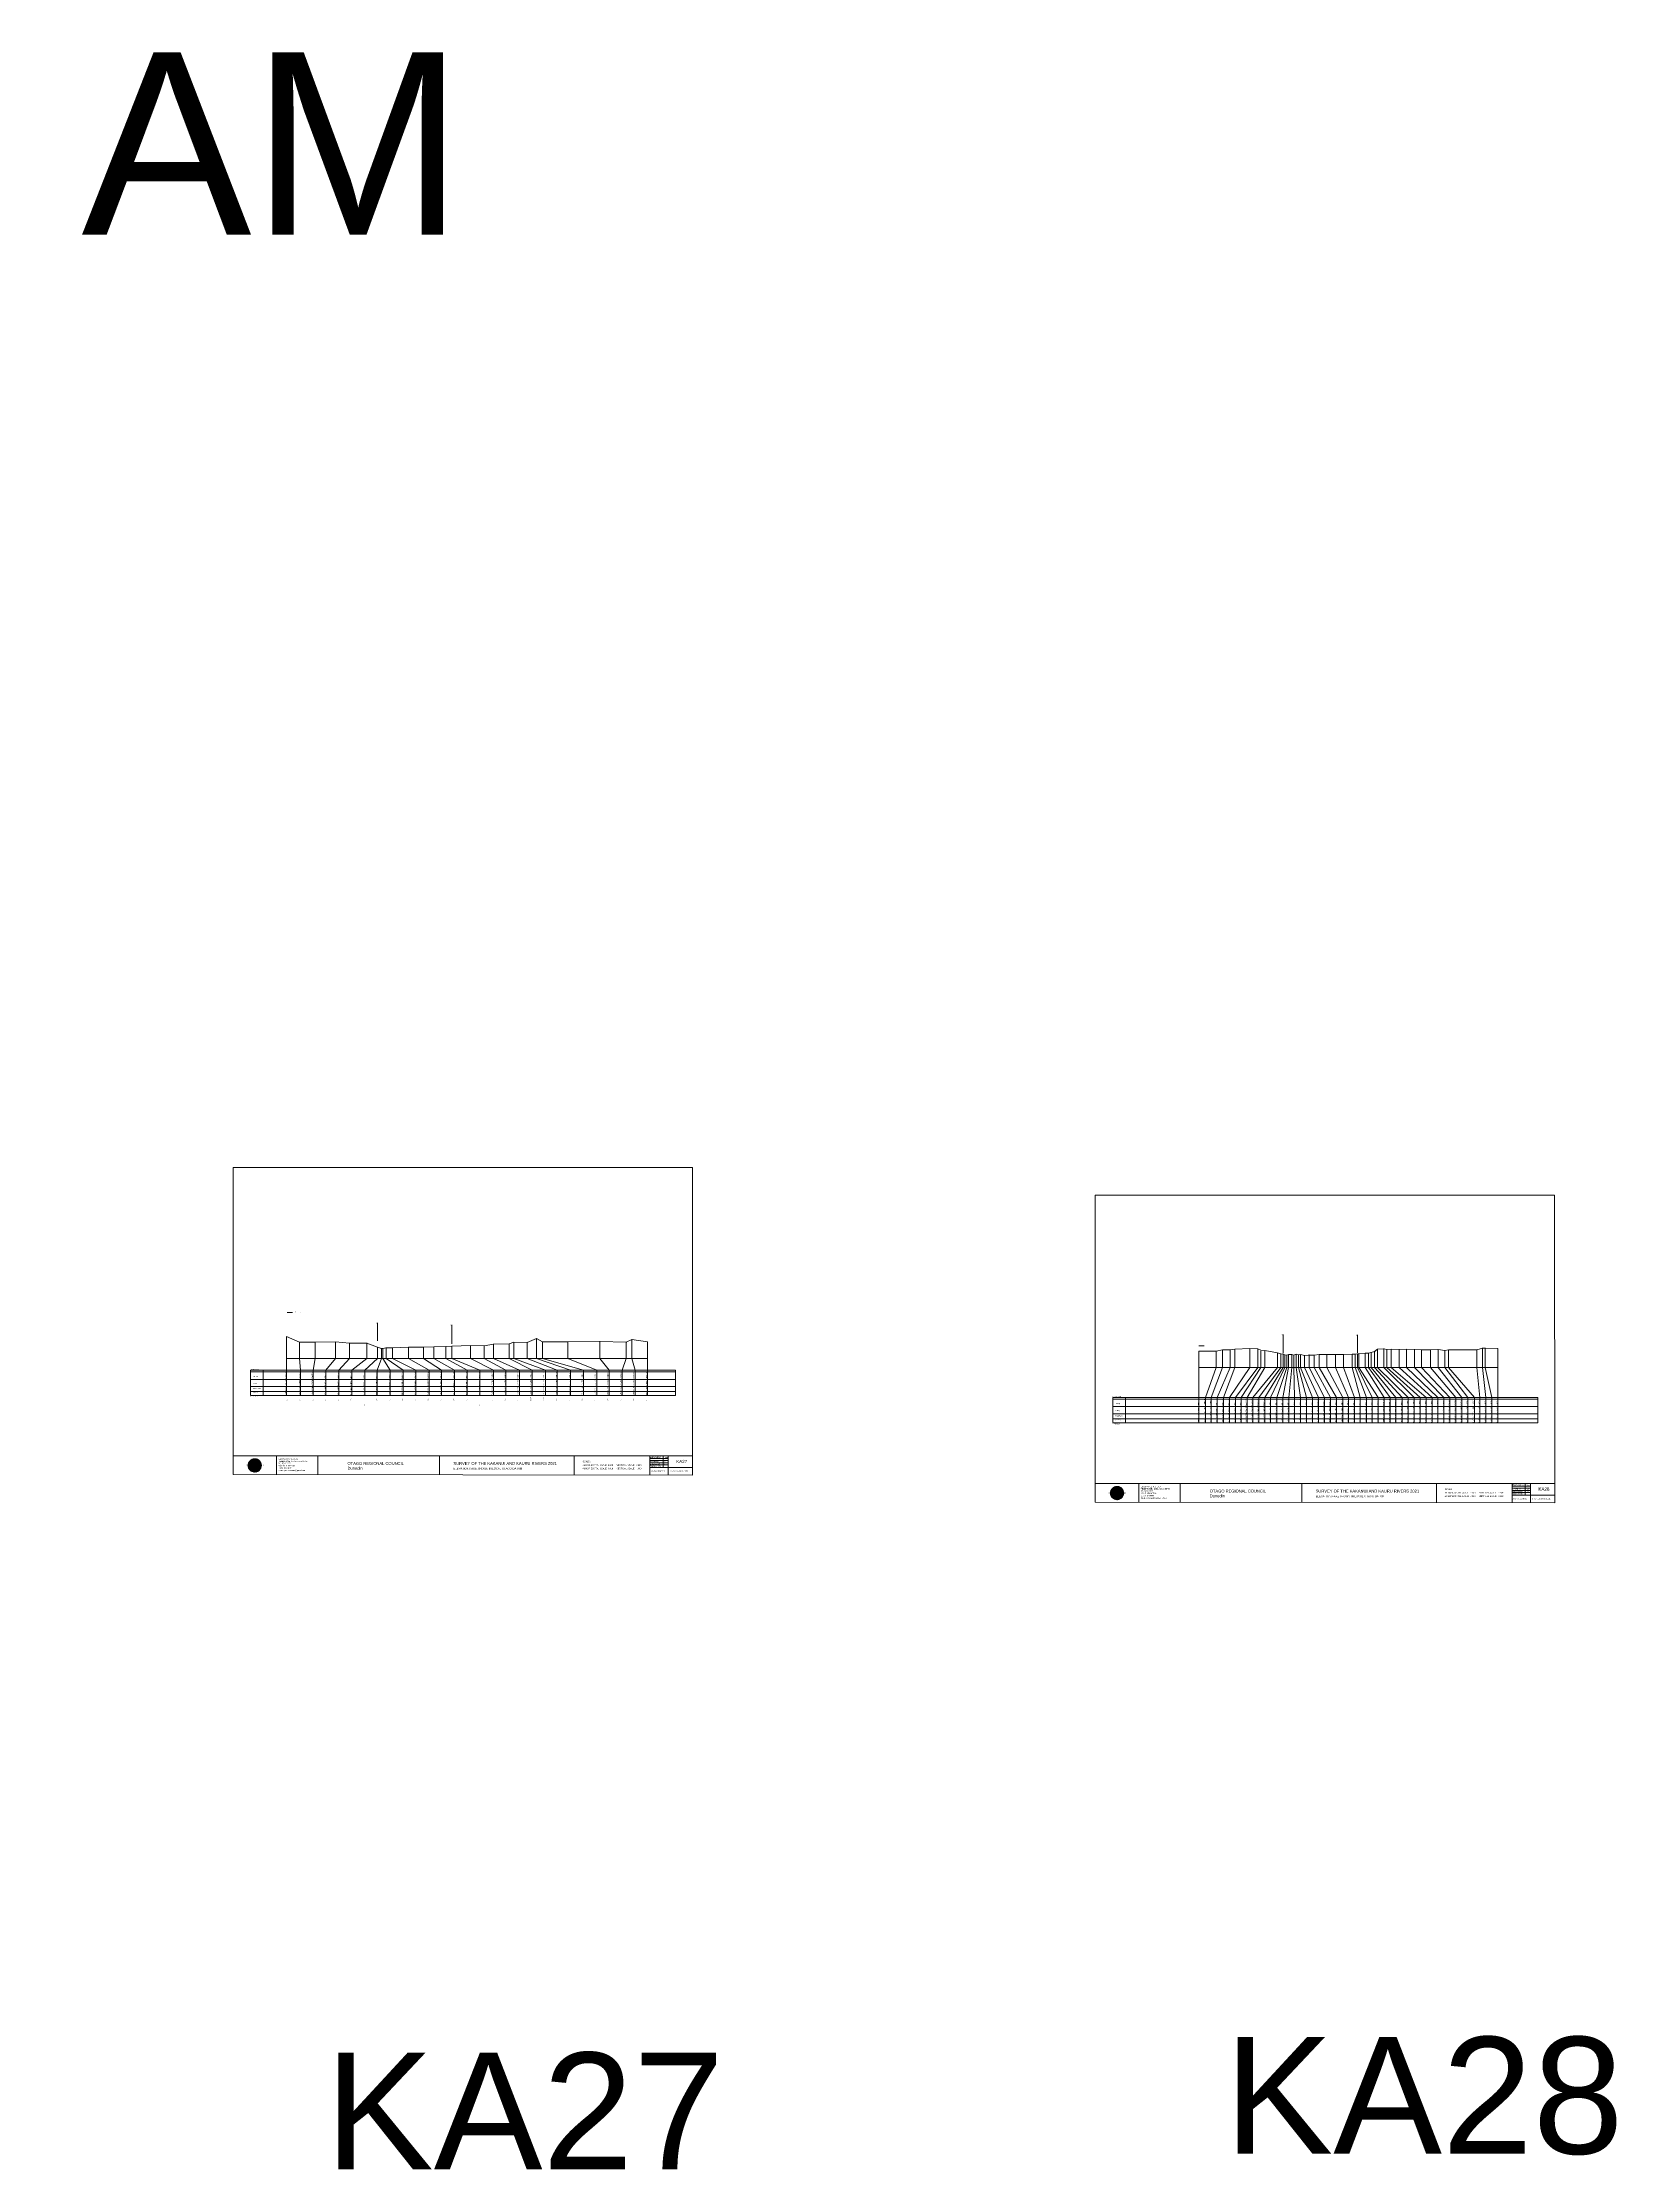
# Model space of a CAD drawing. Header units: millimetres. Extents: x -4102225 to 11595281, y -18031110 to 2286893.
# Drawn here: x -130061 to 732173, y -312956 to 852398 of the extents above; entities that cross this region are included whole.
import ezdxf

# ---------------------------------------------------------------- set-up
doc = ezdxf.new("R2010")
doc.units = ezdxf.units.MM
doc.header["$PDMODE"] = 35
doc.header["$PDSIZE"] = 20
doc.layers.get('0').update_dxf_attribs({"lineweight": 0})
doc.layers.add('geo', color=7, linetype='Continuous', lineweight=0)
doc.styles.get("Standard").update_dxf_attribs({"font": 'arial.ttf'})

# ---------------------------------------------------------------- blocks, each defined once
blk = doc.blocks.new('Geomatics_Circle_SPT')
at = {"layer": 'geo', "color": 2, "linetype": 'Continuous', "lineweight": 0}
for p, q in [((0, 25.2), (-25.2, 0)), ((-24.7, 4.9), (-4.9, 24.7)), ((-24.7, -4.9), (4.9, 24.7)), ((4.9, -24.7), (-24.7, 4.9)), ((-24.7, 0), (0, -24.7)), ((-9.7, 23.3), (-23.3, 9.6)), ((9.7, 23.3), (-23.3, -9.7)), ((-23.3, 9.7), (9.7, -23.3)), ((-21, 14), (-14, 21)), ((-21, -14), (14, 21)), ((14, -21), (-21, 14)), ((0, 0), (-17.8, 17.8)), ((0, 0), (-17.8, -17.8)), ((-14, 21), (21, -14)), ((21, 14), (-14, -21)), ((23.3, -9.7), (-9.7, 23.3)), ((-9.7, -23.3), (23.3, 9.7)), ((-4.9, 24.7), (24.7, -4.9)), ((24.7, 4.9), (-4.9, -24.7)), ((25.2, 0), (0, 25.2)), ((0, 0), (17.8, 17.8)), ((0, 0), (17.8, -17.8)), ((0, -24.8), (25.2, 0)), ((4.9, 24.7), (24.7, 4.9)), ((23.3, 9.7), (9.7, 23.3)), ((14, 21), (21, 14)), ((17.8, 18.1), (17.8, 18.1)), ((-4.9, -24.7), (-24.7, -4.9)), ((-23.3, -9.7), (-9.7, -23.3)), ((-14, -21), (-21, -14)), ((-17.8, -17.8), (-17.8, -17.8)), ((24.7, -4.9), (4.9, -24.7)), ((4.9, -24.7), (4.9, -24.7)), ((9.7, -23.3), (23.3, -9.7)), ((21, -14), (14, -21)), ((18.1, -17.8), (18.1, -17.8))]:
    blk.add_line(p, q, dxfattribs=at)
at = {"layer": 'geo', "color": 1, "linetype": 'Continuous', "lineweight": 0}
for p, q in [((-25.2, 0), (9.7, 23.3)), ((-25.2, 0), (-9.6, 23.3)), ((-25.2, 0), (23.3, 9.7)), ((-25.2, 0), (-23.3, 9.7)), ((-23.3, -9.7), (-25.2, 0)), ((-9.6, -23.3), (-25.2, 0)), ((9.7, -23.3), (-25.2, 0)), ((-4.9, 24.8), (-24.7, -4.9)), ((4.9, 24.7), (-24.7, 4.9)), ((14, 21), (-24.7, -4.9)), ((-14, 21), (-24.7, 4.9)), ((21, 14), (-24.7, 4.9)), ((-21, 14), (-24.7, -4.9)), ((0, 0), (-24.7, 4.9)), ((-24.7, 4.9), (-21, -14)), ((-24.7, 4.9), (-4.9, -24.7)), ((-24.7, 4.9), (14, -21)), ((-24.7, 4.9), (-24.7, 4.9)), ((0, 0), (-24.7, -4.9)), ((-23.3, 9.7), (0, 25.2)), ((-23.3, -9.6), (0, 25.2)), ((-23.3, -9.6), (17.8, 17.8)), ((-23.3, 9.7), (-17.8, 17.9)), ((-23.3, -9.6), (-17.8, 17.9)), ((-23.3, 9.7), (17.8, 17.8)), ((-17.8, -17.8), (-23.3, 9.7)), ((0, -25.2), (-23.3, 9.7)), ((-23.3, 9.7), (17.8, -17.8)), ((-23.3, 9.7), (25.2, 0)), ((-23.3, 9.4), (-23.3, 9.4)), ((-23.3, -9.7), (25.2, 0)), ((4.9, 24.8), (-21, -14)), ((-4.9, 24.7), (-21, 14)), ((14, 21), (-21, 14)), ((-14, 21), (-21, -14)), ((0, 0), (-21, 14)), ((-21, 14), (-14, -21)), ((-21, 14), (4.9, -24.7)), ((-21, 14), (-21, 14)), ((24.7, 4.9), (-21, 14)), ((0, 0), (-21, -14)), ((-17.9, 17.6), (-17.9, 17.6)), ((-17.8, 17.8), (9.7, 23.3)), ((-17.8, 17.8), (-9.6, 23.3)), ((-17.8, -17.8), (9.7, 23.3)), ((-17.8, -17.8), (-9.7, 23.3)), ((-9.7, -23.3), (-17.8, 17.8)), ((-17.8, 17.8), (9.7, -23.3)), ((-17.8, 17.8), (23.3, -9.6)), ((-17.8, 17.8), (23.3, 9.7)), ((-17.8, -17.8), (23.3, 9.7)), ((4.9, 24.7), (-14, 21)), ((-4.9, 24.7), (-14, -20.9)), ((0, 0), (-14, 21)), ((-14, 21), (-4.9, -24.7)), ((-14, 21), (-14, 21)), ((24.7, -4.9), (-14, 21)), ((21, 14), (-14, 21)), ((-14, -21), (24.7, 4.9)), ((0, 0), (-14, -21)), ((-9.8, 23.1), (-9.8, 23.1)), ((-9.7, 23.3), (0, 25.2)), ((-9.7, 23.3), (0, -25.2)), ((-9.7, -23.3), (0, 25.2)), ((-9.6, 23.3), (17.8, -17.8)), ((-9.6, 23.3), (25.2, 0)), ((-9.6, 23.3), (17.8, 17.8)), ((-9.6, -23.3), (17.8, 17.9)), ((25.2, 0), (-9.6, -23.3)), ((0, 0), (-4.9, 24.7)), ((-4.9, 24.7), (-4.9, 24.7)), ((21, -14), (-4.9, 24.7)), ((24.8, 4.9), (-4.9, 24.7)), ((14, 21), (-4.9, 24.7)), ((-4.9, -24.7), (21, 14)), ((0, 0), (-4.9, -24.7)), ((-0.2, 25.1), (-0.2, 25.1)), ((0, 25.2), (9.7, -23.3)), ((0, 25.2), (23.3, -9.7)), ((0, 25.2), (23.3, 9.7)), ((0, 25.2), (9.7, 23.3)), ((0, 0), (4.9, 24.7)), ((0, -25.2), (9.7, 23.3)), ((0, 0), (14, 21)), ((0, 0), (21, 14)), ((23.3, 9.7), (0, -25.2)), ((0, 0), (24.8, 4.9)), ((0, 0), (4.9, -24.7)), ((0, 0), (14, -21)), ((0, 0), (21, -14)), ((0, 0), (24.8, -4.9)), ((21, 14), (4.9, 24.8)), ((14, -21), (4.9, 24.7)), ((24.7, -4.9), (4.9, 24.7)), ((4.9, 24.7), (4.9, 24.7)), ((4.9, -24.7), (14, 21)), ((4.9, -24.7), (24.7, 4.9)), ((9.4, 23.3), (9.4, 23.3)), ((9.7, 23.3), (17.8, -17.8)), ((9.7, 23.3), (25.2, 0)), ((9.7, 23.3), (17.8, 17.9)), ((17.8, 17.8), (9.7, -23.3)), ((25.2, 0), (9.7, -23.3)), ((21, -14), (14, 21)), ((24.7, 4.9), (14, 21)), ((14, 21), (14, 21)), ((14, -21), (21, 14)), ((17.6, 17.9), (17.6, 17.9)), ((17.8, 17.8), (23.3, -9.7)), ((17.8, 17.8), (23.3, 9.7)), ((23.3, 9.7), (17.8, -17.8)), ((24.7, -4.9), (21, 14)), ((21, 14), (21, 14)), ((21, -14), (24.7, 4.9)), ((23.1, 9.8), (23.1, 9.8)), ((23.3, 9.7), (25.2, 0)), ((25.2, 0), (23.3, -9.6)), ((24.7, 4.9), (24.7, 4.9)), ((25.1, 0.2), (25.1, 0.2)), ((-25.2, 0), (23.3, -9.7)), ((-25.1, -0.2), (-25.1, -0.2)), ((-24.7, -4.9), (-24.7, -4.9)), ((-24.7, -4.9), (-14, -21)), ((-24.7, -4.9), (4.9, -24.7)), ((-24.7, -4.9), (21, -14)), ((-17.8, -17.8), (-23.3, -9.7)), ((0, -25.2), (-23.3, -9.6)), ((17.8, -17.8), (-23.3, -9.6)), ((-23.1, -9.8), (-23.1, -9.8)), ((-21, -14), (24.7, -4.9)), ((-21, -14), (-21, -14)), ((-21, -14), (-4.9, -24.7)), ((-21, -14), (14, -21)), ((23.3, -9.7), (-17.8, -17.8)), ((-9.6, -23.3), (-17.8, -17.8)), ((9.7, -23.3), (-17.8, -17.8)), ((-17.6, -17.9), (-17.6, -17.9)), ((-14, -21), (21, -14)), ((-14, -21), (-14, -21)), ((-14, -21), (4.9, -24.7)), ((17.8, -17.8), (-9.7, -23.3)), ((0, -25.2), (-9.7, -23.3)), ((-9.4, -23.3), (-9.4, -23.3)), ((-4.9, -24.7), (24.7, -4.9)), ((-4.9, -24.7), (14, -21)), ((-4.9, -24.7), (-4.9, -24.7)), ((23.3, -9.6), (0, -25.2)), ((9.7, -23.3), (0, -25.2)), ((0.2, -25.1), (0.2, -25.1)), ((4.9, -24.7), (21, -14)), ((4.9, -24.7), (4.9, -24.7)), ((17.8, -17.8), (9.7, -23.3)), ((9.8, -23.1), (9.8, -23.1)), ((14, -21), (24.7, -4.9)), ((14, -21), (14, -21)), ((23.3, -9.6), (17.8, -17.8)), ((17.9, -17.6), (17.9, -17.6)), ((21, -14), (21, -14)), ((23.3, -9.4), (23.3, -9.4)), ((24.7, -4.9), (24.7, -4.9))]:
    blk.add_line(p, q, dxfattribs=at)
at = {"layer": 'geo', "color": 114, "linetype": 'Continuous', "lineweight": 0}
for p, q in [((17.9, 17.8), (-25.2, 0)), ((-24.7, 4.9), (14, 21)), ((-24.7, -4.9), (21, 14)), ((-14, -21), (-24.7, 4.9)), ((9.7, 23.3), (-23.3, 9.7)), ((0, 0), (-23.3, 9.7)), ((-23.3, 9.7), (-9.7, -23.3)), ((0, 0), (-23.3, -9.7)), ((-4.9, -24.7), (-21, 14)), ((-20.9, 14), (4.9, 24.7)), ((24.8, 4.9), (-20.9, -14)), ((0, 25.2), (-17.8, 17.8)), ((-17.8, 17.8), (0, -25.2)), ((-14, 21), (-4.9, 24.7)), ((4.9, -24.7), (-14, 21)), ((0, 0), (-9.7, 23.3)), ((0, 0), (-9.7, -23.3)), ((-4.9, 24.7), (14, -21)), ((17.8, -17.8), (0, 25.2)), ((0, 0), (9.7, 23.3)), ((0, 0), (23.3, 9.7)), ((0, 0), (9.7, -23.3)), ((0, 0), (23.3, -9.7)), ((4.9, 24.7), (21, -14)), ((23.3, -9.7), (9.7, 23.3)), ((14, 21), (24.7, -4.9)), ((25.2, 0), (17.8, 17.8)), ((21, 14), (24.7, 4.9)), ((-25.2, 0), (-17.8, -17.8)), ((-21, -14), (-24.7, -4.9)), ((-17.8, -17.8), (25.2, 0)), ((24.8, -4.9), (-14, -21)), ((-9.6, -23.3), (23.3, -9.7)), ((21, -14), (-4.9, -24.8)), ((0, -25.2), (17.9, -17.8)), ((14, -21), (4.9, -24.8))]:
    blk.add_line(p, q, dxfattribs=at)
at = {"layer": 'geo', "color": 250, "linetype": 'Continuous', "lineweight": 0}
for p, q in [((0, 0), (-25.2, 0)), ((24.7, 4.9), (-24.7, 4.9)), ((-24.7, 4.9), (-24.7, -4.9)), ((-23.3, 9.7), (23.3, 9.7)), ((-23.3, 9.7), (-23.3, 9.7)), ((-23.3, -9.7), (-23.3, 9.7)), ((21, 14), (-21, 14)), ((-21, 14), (-21, -14)), ((-17.8, 17.8), (17.8, 17.8)), ((-17.8, -17.8), (-17.8, 17.8)), ((-14, 21), (-14, 21)), ((14, 21), (-14, 21)), ((-14, 20.9), (-14, -21)), ((-9.7, 23.3), (9.7, 23.3)), ((-9.7, -23.3), (-9.7, 23.3)), ((-4.9, 24.7), (4.9, 24.7)), ((-4.9, 24.7), (-4.9, -24.7)), ((0, 0), (0, 25.2)), ((0, 0), (0, -25.2)), ((0, 0), (25.2, 0)), ((4.9, 24.7), (4.9, -24.7)), ((9.7, -23.3), (9.7, 23.3)), ((14, 21), (14, -21)), ((17.8, -17.8), (17.8, 17.8)), ((21, 14), (21, 14)), ((21, -14), (21, 14)), ((23.3, 9.7), (23.3, -9.7)), ((24.7, 4.9), (24.7, 4.9)), ((24.7, -4.9), (24.7, 4.9)), ((-24.7, -4.9), (24.7, -4.9)), ((23.3, -9.7), (-23.3, -9.7)), ((-21, -14), (21, -14)), ((17.8, -17.8), (-17.8, -17.8)), ((-14, -21), (14, -21)), ((9.7, -23.3), (-9.7, -23.3)), ((-4.9, -24.7), (4.9, -24.7))]:
    blk.add_line(p, q, dxfattribs=at)
blk = doc.blocks.new('GeomaticsNZ TITLE BLOCK')
at = {"color": 7, "linetype": 'Continuous', "lineweight": 0}
for p, q in [((0, 95), (0, 1579)), ((0, 1579), (2363, 1579)), ((2363, 1579), (2364, 95)), ((2364, 95), (0, 95)), ((0, 95), (0, 0)), ((0, 0), (2364, -4)), ((16, 95), (2364, 95)), ((224, 95), (224, 0)), ((2364, 95), (383, 95)), ((436, 95), (436, -1)), ((1063, 95), (1063, -2)), ((1755, 95), (1755, -3)), ((2144, 95), (2144, -3)), ((2144, 82), (2239, 82)), ((2144, 71), (2239, 71)), ((2144, 60), (2239, 60)), ((2144, 49), (2239, 49)), ((2144, 35), (2364, 35)), ((2212, 95), (2212, 36)), ((2239, 95), (2239, -3)), ((2364, -4), (2364, 95))]:
    blk.add_line(p, q, dxfattribs=at)
at = {"color": 7, "linetype": 'Continuous', "lineweight": 0, "xscale": 1.36, "yscale": 1.36, "zscale": 1.36}
blk.add_blockref('Geomatics_Circle_SPT', (112, 46), dxfattribs=at)
at = {"color": 7, "linetype": 'Continuous', "lineweight": 0}
for s, p in [('PK&RR', (2213, 85)), ('ST', (2220, 64)), ('PK', (2220, 51))]:
    blk.add_text(s, height=5, dxfattribs=at).set_placement(p)
at = {"color": 7, "linetype": 'Continuous', "lineweight": 0, "attachment_point": 1}
for s, width, heights, insert, char_height in [('{\\C256;Geomatics N.Z. LTD                   }', 125.08, [15.8], (69, 50), 7), ('{\\C256;GEOMATICS N.Z. LTD                   \\PTELEPHONE:  M 021 023 6 00 55;\\PPO BOX 2177\\PSOUTH DUNEDIN\\PDUNEDIN 9044\\PEmail: geomaticsnz@gmail.com}', 3535.73, [94.7], (234, 83), 7), ('{\\C256;OTAGO REGIONAL COUNCIL\\PDunedin}', 3535.73, [0], (589, 64), 15), ('{\\C256;SURVEY OF THE KAKANUI AND KAURU RIVERS 2021}', 3535.73, [0], (1134, 64), 15), ('{\\C256;ELEVATIONS ARE SHOWN IN LOCAL OTAGO DATUM}', 3535.73, [0], (1134, 35), 10), ('{\\C256;Surveyed by:}', 3535.73, [0], (2145, 92), 7), ('{\\C256;Checked by:}', 3535.73, [0], (2145, 59), 7), ('{\\C256;Approved by:}', 3535.73, [0], (2145, 46), 7), ('{\\C256;JOB No 0032021}', 3535.73, [0], (2145, 21), 7), ('{\\C256;Drawn by:}', 3535.73, [0], (2146, 70), 7), ('{\\C256;Drawn:16-JUNE-2021}', 3535.73, [0], (2245, 21), 7)]:
    blk.add_mtext_dynamic_manual_height_columns(s, width=width, gutter_width=159, heights=heights, dxfattribs=dict(at, insert=insert, char_height=char_height))
blk = doc.blocks.new('A$Cb97534b7')
at = {"color": 5, "linetype": 'Continuous', "lineweight": 0}
blk.add_text('Monday, 16 August 2021 10:16:13 AM', height=100000, dxfattribs=at).set_placement((0, 29400))

msp = doc.modelspace()

# ---------------------------------------------------------------- linework, layer by layer
at = {"color": 1, "lineweight": 0}
for p, q in [((3977, 156500), (6884, 156500)), ((503394, 138393), (506300, 138393))]:
    msp.add_line(p, q, dxfattribs=at)
for p, q in [((3654, 143489), (3654, 111176)), ((10728, 140249), (10728, 131451)), ((19333, 140379), (19333, 131451)), ((30438, 140458), (30438, 131451)), ((38166, 139848), (38166, 131451)), ((128100, 140295), (128100, 131451)), ((135455, 140175), (135455, 131451)), ((140629, 142345), (140629, 131451)), ((143791, 140575), (143791, 131451)), ((157672, 140434), (157672, 131451)), ((175213, 140774), (175213, 131451)), ((189746, 140244), (189746, 131451)), ((192848, 141803), (192848, 131451)), ((201287, 140443), (201287, 111176)), ((201287, 140443), (201287, 128268)), ((3654, 131451), (201287, 131451)), ((10728, 131451), (11274, 125000)), ((19333, 131451), (18134, 125000)), ((30438, 131451), (25109, 125000)), ((38166, 131451), (32179, 125000)), ((47685, 131451), (39324, 125000)), ((53490, 131451), (46521, 125000)), ((47685, 139748), (47685, 131451)), ((55557, 131451), (53301, 125000)), ((53490, 137617), (53490, 131451)), ((55557, 136777), (55557, 131451)), ((56399, 136797), (56399, 131451)), ((56399, 131451), (60323, 125000)), ((58242, 137307), (58242, 131451)), ((58242, 131451), (67447, 125000)), ((61709, 137217), (61709, 131451)), ((61709, 131451), (74377, 125000)), ((70404, 137607), (70404, 131451)), ((70404, 131451), (81661, 125000)), ((78680, 137647), (78680, 131451)), ((78680, 131451), (88536, 125000)), ((84323, 137777), (84323, 131451)), ((84323, 131451), (95657, 125000)), ((90833, 137896), (90833, 131451)), ((90833, 131451), (102609, 125000)), ((94116, 138076), (94116, 131451)), ((94116, 131451), (109576, 125000)), ((104367, 138446), (104367, 131451)), ((104367, 131451), (116895, 125000)), ((111943, 138226), (111943, 131451)), ((111943, 131451), (123719, 125000)), ((116902, 139266), (116902, 131451)), ((116902, 131451), (131149, 125000)), ((125611, 139365), (125611, 131451)), ((125611, 131451), (138185, 125000)), ((128100, 131451), (145413, 125000)), ((135455, 131451), (151920, 125000)), ((140629, 131451), (159245, 125000)), ((143791, 131451), (166237, 125000)), ((157672, 131451), (173652, 125000)), ((175213, 131451), (180276, 125000)), ((189746, 131451), (187475, 125000)), ((192848, 131451), (194603, 125000)), ((503394, 135440), (503394, 126394)), ((512868, 135340), (512868, 126394)), ((516432, 136090), (516432, 126394)), ((520574, 136090), (520574, 126394)), ((523138, 136489), (523138, 126394)), ((531392, 136779), (531392, 126394)), ((535738, 136669), (535738, 126394)), ((537403, 135440), (537403, 126394)), ((539586, 135440), (539586, 126394)), ((546444, 134498), (546444, 126394)), ((548253, 133988), (548253, 126394)), ((549627, 133768), (549627, 126394)), ((550475, 133358), (550475, 126394)), ((551557, 133278), (551557, 126394)), ((552486, 133518), (552486, 126394)), ((554335, 133538), (554335, 126394)), ((555398, 133228), (555398, 126394)), ((556762, 133688), (556762, 126394)), ((558019, 133368), (558019, 126394)), ((559134, 133498), (559134, 126394)), ((561311, 133028), (561311, 126394)), ((563754, 133288), (563754, 126394)), ((566552, 133137), (566552, 126394)), ((569306, 133487), (569306, 126394)), ((573580, 133567), (573580, 126394)), ((578167, 133517), (578167, 126394)), ((582728, 133517), (582728, 126394)), ((587336, 133686), (587336, 126394)), ((588957, 133816), (588957, 126394)), ((590260, 133906), (590260, 126394)), ((591062, 133996), (591062, 126394)), ((594545, 134296), (594545, 126394)), ((596362, 134236), (596362, 126394)), ((597843, 134736), (597843, 126394)), ((599703, 135126), (599703, 126394)), ((601258, 136466), (601258, 126394)), ((604723, 136756), (604723, 126394)), ((606431, 136245), (606431, 126394)), ((608723, 136535), (608723, 126394)), ((613107, 136315), (613107, 126394)), ((617184, 136415), (617184, 126394)), ((621618, 136255), (621618, 126394)), ((625425, 136115), (625425, 126394)), ((630331, 136034), (630331, 126394)), ((634414, 136294), (634414, 126394)), ((638226, 135784), (638226, 126394)), ((640205, 136114), (640205, 126394)), ((655647, 136203), (655647, 126394)), ((658734, 137123), (658734, 126394)), ((660243, 137113), (660243, 126394)), ((667222, 136873), (667222, 126394)), ((-16123, 125000), (216738, 125000)), ((-16123, 124154), (216738, 124154)), ((-16123, 119828), (216738, 119828)), ((11274, 111176), (11274, 125000)), ((18134, 111176), (18134, 125000)), ((25109, 111176), (25109, 125000)), ((32179, 111176), (32179, 125000)), ((39324, 111176), (39324, 125000)), ((46521, 111176), (46521, 125000)), ((53301, 111176), (53301, 125000)), ((60323, 111176), (60323, 125000)), ((67447, 111176), (67447, 125000)), ((74377, 111176), (74377, 125000)), ((81661, 111176), (81661, 125000)), ((88536, 111176), (88536, 125000)), ((95657, 111176), (95657, 125000)), ((102609, 111176), (102609, 125000)), ((109576, 111176), (109576, 125000)), ((116895, 111176), (116895, 125000)), ((123719, 111176), (123719, 125000)), ((131149, 111176), (131149, 125000)), ((138185, 111176), (138185, 125000)), ((145413, 111176), (145413, 125000)), ((151920, 111176), (151920, 125000)), ((159245, 111176), (159245, 125000)), ((166237, 111176), (166237, 125000)), ((173652, 111176), (173652, 125000)), ((180276, 111176), (180276, 125000)), ((187475, 111176), (187475, 125000)), ((194603, 111176), (194603, 125000)), ((503394, 126394), (667222, 126394)), ((503394, 126394), (503394, 96176)), ((512868, 126394), (507110, 110000)), ((516432, 126394), (510212, 110000)), ((520574, 126394), (513500, 110000)), ((523138, 126394), (516844, 110000)), ((531392, 126394), (520132, 110000)), ((535738, 126394), (523476, 110000)), ((537403, 126394), (526625, 110000)), ((539586, 126394), (529804, 110000)), ((546444, 126394), (533038, 110000)), ((548253, 126394), (536228, 110000)), ((549627, 126394), (539505, 110000)), ((550475, 126394), (542739, 110000)), ((551557, 126394), (546103, 110000)), ((552486, 126394), (549417, 110000)), ((554335, 126394), (552708, 110000)), ((555398, 126394), (555846, 110000)), ((556762, 126394), (559071, 110000)), ((558019, 126394), (562370, 110000)), ((559134, 126394), (565703, 110000)), ((561311, 126394), (569028, 110000)), ((563754, 126394), (572287, 110000)), ((566552, 126394), (575462, 110000)), ((569306, 126394), (578848, 110000)), ((573580, 126394), (582219, 110000)), ((578167, 126394), (585318, 110000)), ((582728, 126394), (588638, 110000)), ((587336, 126394), (591852, 110000)), ((588957, 126394), (595216, 110000)), ((590260, 126394), (598369, 110000)), ((591062, 126394), (601685, 110000)), ((594545, 126394), (604889, 110000)), ((596362, 126394), (608221, 110000)), ((597843, 126394), (611369, 110000)), ((599703, 126394), (614732, 110000)), ((601258, 126394), (618014, 110000)), ((604723, 126394), (621411, 110000)), ((606431, 126394), (624590, 110000)), ((608723, 126394), (627904, 110000)), ((613107, 126394), (631242, 110000)), ((617184, 126394), (634314, 110000)), ((621618, 126394), (637619, 110000)), ((625425, 126394), (640970, 110000)), ((630331, 126394), (644250, 110000)), ((634414, 126394), (647552, 110000)), ((638226, 126394), (650820, 110000)), ((640205, 126394), (654421, 110000)), ((655647, 126394), (657259, 110000)), ((658734, 126394), (660532, 110000)), ((660243, 126394), (663857, 110000)), ((667222, 126394), (667222, 96176)), ((-16123, 115970), (216738, 115970)), ((-16123, 113366), (216738, 113366)), ((507110, 96176), (507110, 110000)), ((510212, 96176), (510212, 110000)), ((513500, 96176), (513500, 110000)), ((516844, 96176), (516844, 110000)), ((520132, 96176), (520132, 110000)), ((523476, 96176), (523476, 110000)), ((526625, 96176), (526625, 110000)), ((529804, 96176), (529804, 110000)), ((533038, 96176), (533038, 110000)), ((536228, 96176), (536228, 110000)), ((539505, 96176), (539505, 110000)), ((542739, 96176), (542739, 110000)), ((546103, 96176), (546103, 110000)), ((549417, 96176), (549417, 110000)), ((552708, 96176), (552708, 110000)), ((555846, 96176), (555846, 110000)), ((559071, 96176), (559071, 110000)), ((562370, 96176), (562370, 110000)), ((565703, 96176), (565703, 110000)), ((569028, 96176), (569028, 110000)), ((572287, 96176), (572287, 110000)), ((575462, 96176), (575462, 110000)), ((578848, 96176), (578848, 110000)), ((582219, 96176), (582219, 110000)), ((585318, 96176), (585318, 110000)), ((588638, 96176), (588638, 110000)), ((591852, 96176), (591852, 110000)), ((595216, 96176), (595216, 110000)), ((598369, 96176), (598369, 110000)), ((601685, 96176), (601685, 110000)), ((604889, 96176), (604889, 110000)), ((608221, 96176), (608221, 110000)), ((611369, 96176), (611369, 110000)), ((614732, 96176), (614732, 110000)), ((618014, 96176), (618014, 110000)), ((621411, 96176), (621411, 110000)), ((624590, 96176), (624590, 110000)), ((627904, 96176), (627904, 110000)), ((631242, 96176), (631242, 110000)), ((634314, 96176), (634314, 110000)), ((637619, 96176), (637619, 110000)), ((640970, 96176), (640970, 110000)), ((644250, 96176), (644250, 110000)), ((647552, 96176), (647552, 110000)), ((650820, 96176), (650820, 110000)), ((654421, 96176), (654421, 110000)), ((657259, 96176), (657259, 110000)), ((660532, 96176), (660532, 110000)), ((663857, 96176), (663857, 110000))]:
    msp.add_line(p, q)
at = {"color": 7, "lineweight": 0}
for p, q in [((53390, 140998), (53390, 150911)), ((94099, 139420), (94099, 149779)), ((549629, 134251), (549629, 144609)), ((590247, 134509), (590247, 144422)), ((-16123, 125000), (-16123, 124453)), ((-9221, 125000), (-9221, 111176)), ((216738, 125000), (216738, 111176)), ((463152, 110000), (463152, 96176))]:
    msp.add_line(p, q, dxfattribs=at)
at = {"color": 7, "lineweight": 0, "transparency": 33554687}
for p, q in [((-16123, 124453), (-16123, 111303)), ((456250, 110000), (456250, 96303))]:
    msp.add_line(p, q, dxfattribs=at)
at = {"lineweight": 0}
for p, q in [((-16123, 111176), (216738, 111176)), ((456250, 110000), (689111, 110000)), ((456250, 109154), (689111, 109154)), ((456250, 105002), (689111, 105002)), ((456250, 101057), (689111, 101057)), ((456250, 98407), (689111, 98407)), ((456250, 96176), (689111, 96176))]:
    msp.add_line(p, q, dxfattribs=at)
at = {"color": 7}
msp.add_line((689111, 110000), (689111, 96176), dxfattribs=at)
at = {"color": 1}
for points in [[(3654, 143489), (10728, 140249), (19333, 140379), (30438, 140458), (38166, 139848), (47685, 139748), (53490, 137617), (55557, 136777), (56399, 136797), (58242, 137307), (61709, 137217), (70404, 137607), (78680, 137647), (84323, 137777), (90833, 137896), (94116, 138076), (104367, 138446), (111943, 138226), (116902, 139266), (125611, 139365), (128100, 140295), (135455, 140175), (140629, 142345), (143791, 140575), (157672, 140434), (175213, 140774), (189746, 140244), (192848, 141803), (201287, 140443)], [(503394, 135440), (512868, 135440), (516432, 136090), (520574, 136090), (523138, 136489), (531392, 136779), (535738, 136669), (537403, 135859), (539586, 135749), (546444, 134498), (548253, 133988), (549627, 133768), (550475, 133358), (551557, 133278), (552486, 133518), (554335, 133538), (555398, 133228), (556762, 133688), (558019, 133368), (559134, 133498), (561311, 133028), (563754, 133288), (566552, 133137), (569306, 133487), (573580, 133567), (578167, 133567), (582728, 133517), (587336, 133686), (588957, 133816), (590260, 133906), (591062, 133996), (594545, 134296), (596362, 134236), (597843, 134736), (599703, 135126), (601258, 136466), (604723, 136756), (606431, 136245), (608723, 136535), (613107, 136315), (617184, 136415), (621618, 136255), (625425, 136115), (630331, 136034), (634414, 136294), (638226, 135784), (640205, 136114), (655647, 136203), (658734, 137123), (660243, 137113), (667222, 136873)]]:
    msp.add_lwpolyline(points, dxfattribs=at)
for p in [(3654, 143489), (10728, 140249), (19333, 140379), (30438, 140458), (38166, 139848), (128100, 140295), (135455, 140175), (140629, 142345), (143791, 140575), (157672, 140434), (175213, 140774), (189746, 140244), (192848, 141803), (201287, 140443), (47685, 139748), (55557, 136777), (56399, 136797), (58242, 137307), (61709, 137217), (70404, 137607), (78680, 137647), (84323, 137777), (90833, 137896), (94116, 138076), (104367, 138446), (111943, 138226), (116902, 139266), (125611, 139365), (503394, 135440), (512868, 135340), (516432, 136090), (520574, 136090), (523138, 136489), (531392, 136779), (535738, 136669), (537403, 135859), (539586, 135749), (546444, 134498), (548253, 133988), (549627, 133768), (550475, 133358), (551557, 133278), (552486, 133518), (554335, 133538), (555398, 133228), (556762, 133688), (558019, 133368), (559134, 133498), (561311, 133028), (563754, 133288), (566552, 133137), (569306, 133487), (573580, 133567), (578167, 133517), (582728, 133517), (587336, 133686), (588957, 133816), (590260, 133906), (591062, 133996), (594545, 134296), (596362, 134236), (597843, 134736), (599703, 135126), (601258, 136466), (604723, 136756), (606431, 136245), (608723, 136535), (613107, 136315), (617184, 136415), (621618, 136255), (625425, 136115), (630331, 136034), (634414, 136294), (638226, 135784), (640205, 136114), (655647, 136203), (658734, 137123), (660243, 137113), (667222, 136873), (456250, 110000)]:
    msp.add_point(p)
at = {"color": 32, "true_color": 0xcd6928}
msp.add_point((53490, 137617), dxfattribs=at)

# ---------------------------------------------------------------- block references
msp.add_blockref('A$Cb97534b7', (-2283220, 717675))
at = {"color": 7, "lineweight": 0, "xscale": 106.5053773992074, "yscale": 106.5053773992074, "zscale": 106.5053773992074}
for p in [(-25721, 67877), (446651, 52735)]:
    msp.add_blockref('GeomaticsNZ TITLE BLOCK', p, dxfattribs=at)

# ---------------------------------------------------------------- texts
at = {"color": 7, "lineweight": 0, "transparency": 33554687}
for s, height, p in [('Ground Level', 473.07, (8170, 156500)), ('Ground Level', 473.07, (507586, 138393)), ('DATUM 125.00', 473.07, (-16190, 125136)), ('Easting', 473.1, (-14748, 117528)), ('Northing', 473.1, (-14679, 121387)), ('Section KA27', 473.07, (-16190, 110258)), ('Ground Level', 473.07, (-14731, 114739)), ('Chainage', 473.1, (-14728, 112414)), ('DATUM 110.00', 473.07, (456183, 110136)), ('Northing', 473.1, (457694, 106387)), ('Section KA28', 473.07, (456183, 95258)), ('Ground Level', 473.07, (457642, 99739)), ('Chainage', 473.1, (457645, 97414)), ('Easting', 473.1, (457625, 102528))]:
    msp.add_text(s, height=height, dxfattribs=at).set_placement(p)
for s, p in [('   3.65  143.49  1429302.26  5004065.22', (3521, 111146)), ('  10.73  140.25  1429299.06  5004055.68', (10910, 111100)), ('  19.33  140.38  1429287.65  5004057.24', (17952, 111100)), ('  30.44  140.46  1429277.26  5004053.32', (24993, 111146)), ('  38.17  139.85  1429269.97  5004050.75', (32035, 111146)), ('  47.69  139.75  1429261.62  5004045.97', (39076, 111167)), ('  53.49  137.62  1429253.92  5004050.79', (46117, 111147)), ('  55.56  136.78  1429252.37  5004048.62', (53159, 111147)), ('  56.40  136.80  1429252.79  5004044.64', (60200, 111147)), ('  58.24  137.31  1429251.74  5004042.24', (67241, 111147)), ('  61.71  137.22  1429248.53  5004040.93', (74283, 111149)), ('  70.40  137.61  1429240.53  5004037.52', (81324, 111143)), ('  78.68  137.65  1429232.78  5004034.61', (88365, 111143)), ('  84.32  137.78  1429227.57  5004032.44', (95407, 111147)), ('  90.83  137.90  1429221.62  5004029.79', (102448, 111147)), ('  94.12  138.08  1429218.29  5004029.27', (109490, 111147)), (' 104.37  138.45  1429208.95  5004025.02', (116531, 111100)), (' 111.94  138.23  1429202.02  5004021.95', (123572, 111100)), (' 116.90  139.27  1429197.37  5004020.22', (130614, 111100)), (' 125.61  139.37  1429189.40  5004016.70', (137655, 111100)), (' 128.10  140.30  1429187.03  5004015.92', (144696, 111100)), (' 135.45  140.18  1429179.42  5004015.16', (151738, 111100)), (' 140.63  142.35  1429175.17  5004011.83', (158779, 111100)), (' 143.79  140.58  1429172.93  5004008.95', (165821, 111100)), (' 157.67  140.43  1429159.60  5004004.87', (172862, 111100)), (' 175.21  140.77  1429143.49  5003997.92', (179903, 111100)), (' 189.75  140.24  1429129.90  5003992.76', (186945, 111100)), (' 192.85  141.80  1429126.97  5003991.73', (193986, 111100)), (' 201.29  140.44  1429119.34  5003988.09', (201027, 111155)), ('       SH', (4163, 107093)), ('       SH', (11194, 107093)), ('       SH', (18225, 107093)), ('       SH', (25256, 107093)), ('       SH', (32288, 107093)), ('       TB', (39310, 107108)), ('  W', (46324, 105091)), ('       SH', (53347, 107093)), ('       SH', (60378, 107093)), ('       SH', (67410, 107093)), ('       SH', (74441, 107093)), ('       SH', (81472, 107093)), ('       SH', (88503, 107093)), ('       SH', (95535, 107093)), ('       SH', (102566, 107093)), ('  W', (109589, 105091)), ('       SH', (116611, 107093)), ('       SH', (123643, 107093)), ('       SH', (130674, 107093)), ('     SH/BB', (137705, 107093)), ('     SH/TB', (144736, 107093)), ('       SH', (151768, 107093)), ('       SH', (158799, 107093)), ('       SH', (165830, 107093)), ('       SH', (172861, 107093)), ('       SH', (179893, 107093)), ('       SH', (186924, 107093)), ('       SH', (193955, 107093)), ('       F', (200978, 107067)), ('  3.39   135.44  1429624.87  5003046.99', (503467, 96146)), ('  12.87  135.34  1429615.57  5003048.81', (506738, 96100)), ('  16.43  136.09  1429612.11  5003049.69', (510008, 96100)), ('  20.57  136.09  1429608.05  5003050.51', (513279, 96155)), ('  23.14  136.49  1429605.50  5003050.83', (516550, 96155)), ('  31.39  136.78  1429597.42  5003052.52', (519820, 96146)), ('  35.74  136.67  1429593.08  5003052.96', (523091, 96146)), ('  37.40  135.86  1429591.36  5003052.80', (526362, 96146)), ('  39.59  135.75  1429589.18  5003053.00', (529632, 96146)), ('  46.44  134.50  1429582.70  5003055.67', (532903, 96167)), ('  48.25  133.99  1429581.05  5003056.62', (536174, 96167)), ('  49.63  133.77  1429579.51  5003055.95', (539444, 96167)), ('  50.48  133.36  1429578.66  5003056.02', (542715, 96147)), ('  51.56  133.28  1429577.57  5003056.08', (545986, 96147)), ('  52.49  133.52  1429576.64  5003056.16', (549256, 96147)), ('  54.34  133.54  1429574.82  5003056.49', (552527, 96147)), ('  55.40  133.23  1429573.75  5003056.55', (555798, 96147)), ('  56.76  133.69  1429572.38  5003056.64', (559068, 96147)), ('  58.02  133.37  1429571.20  5003057.17', (562339, 96147)), ('  59.13  133.50  1429570.11  5003057.41', (565610, 96147)), ('  61.31  133.03  1429567.92  5003057.54', (568880, 96149)), ('  63.75  133.29  1429565.58  5003058.32', (572151, 96149)), ('  66.55  133.14  1429562.79  5003058.62', (575422, 96149)), ('  69.31  133.49  1429560.03  5003058.84', (578692, 96149)), ('  73.58  133.57  1429555.98  5003060.43', (581963, 96143)), ('  78.17  133.52  1429551.43  5003061.06', (585234, 96143)), ('  82.73  133.52  1429546.97  5003062.02', (588504, 96147)), ('  87.34  133.69  1429542.53  5003063.33', (591775, 96147)), ('  88.96  133.82  1429540.91  5003063.49', (595046, 96147)), ('  90.26  133.91  1429539.59  5003063.53', (598316, 96147)), ('  91.06  134.00  1429538.82  5003063.77', (601587, 96147)), ('  94.55  134.30  1429535.35  5003064.17', (604858, 96147)), ('  96.36  134.24  1429533.48  5003064.06', (608128, 96147)), ('  97.84  134.74  1429531.98  5003064.09', (611399, 96147)), ('  99.70  135.13  1429530.19  5003064.64', (614670, 96147)), (' 101.26  136.47  1429528.67  5003064.97', (617940, 96100)), (' 104.72  136.76  1429525.43  5003066.48', (621211, 96100)), (' 106.43  136.25  1429523.76  5003066.84', (624482, 96100)), (' 108.72  136.54  1429521.43  5003066.86', (627752, 96100)), (' 113.11  136.32  1429517.19  5003068.03', (631023, 96100)), (' 117.18  136.42  1429513.16  5003068.66', (634294, 96100)), (' 121.62  136.26  1429508.75  5003069.21', (637564, 96100)), (' 125.42  136.12  1429504.95  5003069.60', (640835, 96100)), (' 130.33  136.03  1429500.17  5003070.73', (644106, 96100)), (' 134.41  136.29  1429496.21  5003071.76', (647376, 96100)), (' 138.23  135.78  1429492.48  5003072.55', (650647, 96100)), (' 140.21  136.11  1429490.45  5003072.47', (653918, 96100)), (' 155.65  136.20  1429475.35  5003075.72', (657188, 96100)), (' 158.73  137.12  1429472.17  5003075.52', (660459, 96100)), (' 160.24  137.11  1429470.78  5003076.29', (663730, 96100)), (' 167.22  136.87  1429463.93  5003077.63', (667000, 96100))]:
    msp.add_text(s, height=500, rotation=90).set_placement(p)
at = {"color": 7, "lineweight": 0}
for s, height, p in [('A1 HORIZONTAL SCALE  1:200      VERTICAL SCALE   1:200 ', 823.57, (165738, 72554)), ('A3 HORIZONTAL SCALE  1:800      VERTICAL SCALE   1:800', 823.57, (165738, 70650)), ('SCALE :  ', 823.6, (165820, 74514)), ('KA27', 1764.8, (217066, 74084)), ('SCALE :  ', 823.6, (638193, 59373)), ('KA28', 1764.8, (689439, 58942)), ('A1 HORIZONTAL SCALE  1:200      VERTICAL SCALE   1:200 ', 823.57, (638111, 57412)), ('A3 HORIZONTAL SCALE  1:800      VERTICAL SCALE   1:800', 823.57, (638111, 55509)), ('KA28', 63997, (517378, -304384)), ('KA27', 63997, (24632, -312956))]:
    msp.add_text(s, height=height, dxfattribs=at).set_placement(p)
at = {"color": 7, "lineweight": 0, "char_height": 500, "attachment_point": 1, "rotation": 90}
for insert in [(52602, 150369), (93312, 149237), (548841, 144067), (589460, 143880)]:
    msp.add_mtext_dynamic_manual_height_columns('W', width=4277.93, gutter_width=12.5, heights=[0], dxfattribs=dict(at, insert=insert))

doc.saveas('drawing.dxf')
